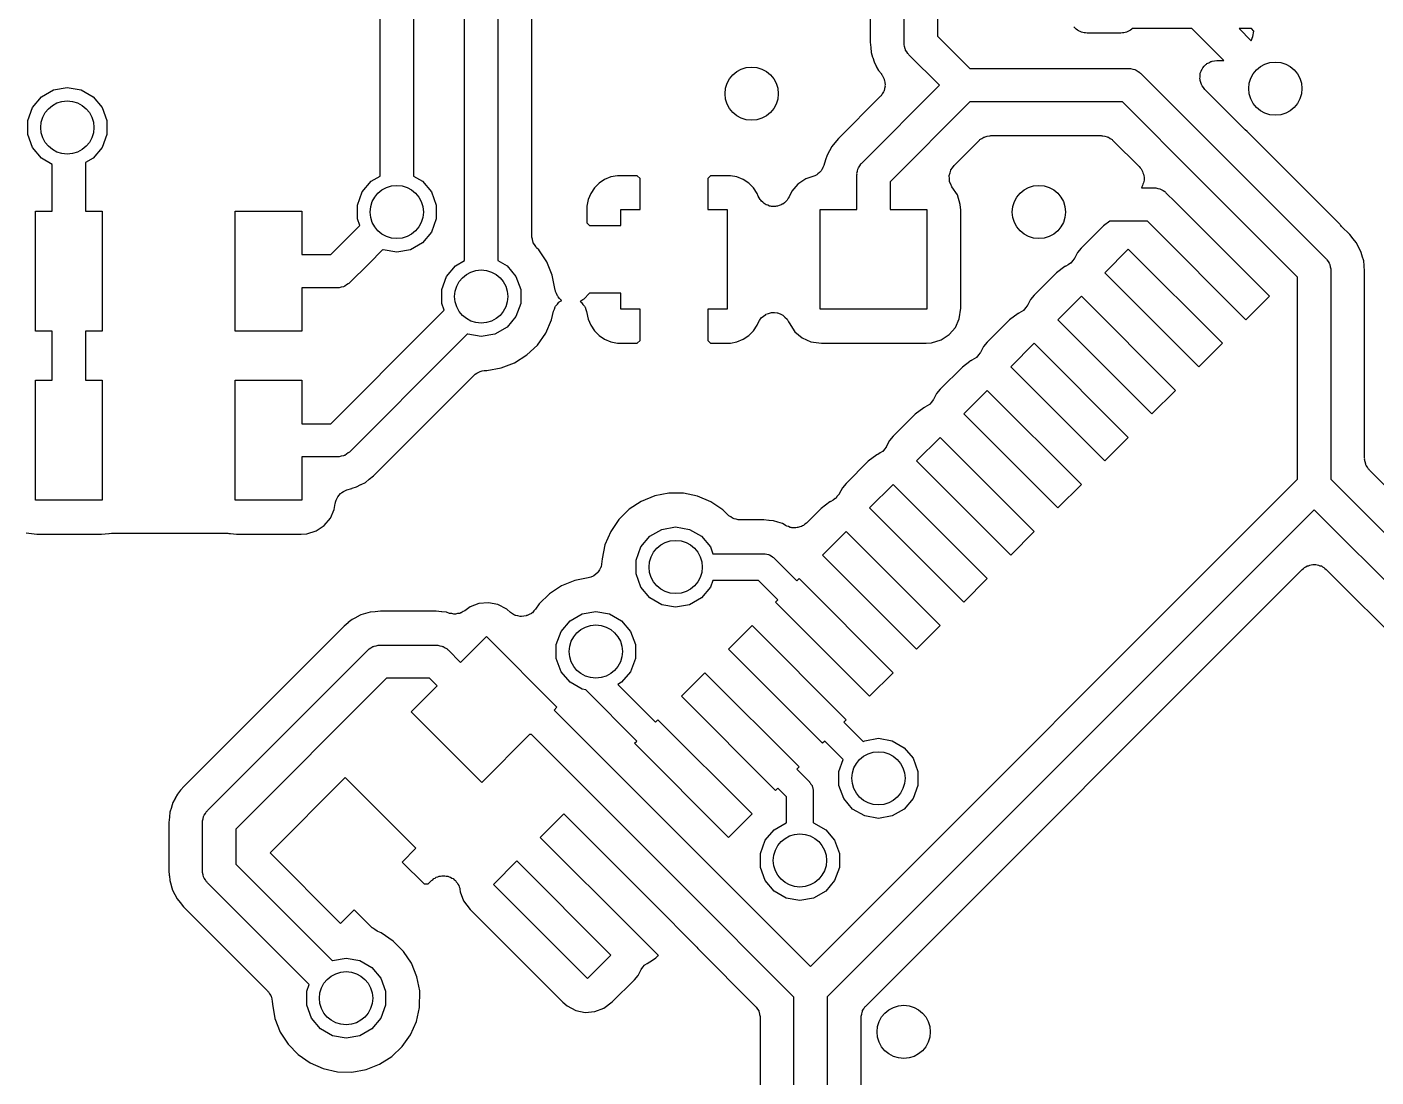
# Model space of a CAD drawing. Extents: x 100.3 to 129.7, y -169.7 to -100.3.
# Drawn here: x 110.76 to 120.9, y -129.74 to -121.85 of the extents above; entities that cross this region are included whole.
import ezdxf

# ---------------------------------------------------------------- set-up
doc = ezdxf.new("R2010")
doc.units = 0
doc.header["$MEASUREMENT"] = 0
doc.layers.add('BLACK', color=7, linetype='CONTINUOUS')

msp = doc.modelspace()

# ---------------------------------------------------------------- linework, layer by layer
at = {"layer": 'Black'}
for p, q in [((114.299, -115.869), (114.299, -123.452)), ((114.553, -123.184), (114.553, -115.876)), ((113.414, -122.817), (113.414, -115.936)), ((113.664, -115.884), (113.664, -122.817)), ((114.049, -123.452), (114.049, -115.921)), ((117.602, -121.324), (117.602, -121.919)), ((117.352, -121.971), (117.352, -121.397)), ((117.097, -121.778), (117.097, -121.965)), ((118.63, -121.853), (118.628, -121.849)), ((118.638, -121.86), (118.63, -121.853)), ((118.645, -121.868), (118.638, -121.86)), ((119.067, -121.863), (119.063, -121.868)), ((119.515, -121.863), (119.067, -121.863)), ((119.754, -122.103), (119.515, -121.863)), ((119.869, -121.863), (119.96, -121.955)), ((119.962, -121.863), (119.869, -121.863)), ((119.981, -121.883), (119.962, -121.863)), ((117.097, -121.965), (117.101, -122.005)), ((117.602, -121.919), (117.846, -122.163)), ((118.655, -121.874), (118.645, -121.868)), ((118.663, -121.881), (118.655, -121.874)), ((118.674, -121.885), (118.663, -121.881)), ((118.684, -121.89), (118.674, -121.885)), ((118.695, -121.892), (118.684, -121.89)), ((118.705, -121.896), (118.695, -121.892)), ((118.716, -121.896), (118.705, -121.896)), ((118.727, -121.898), (118.716, -121.896)), ((118.981, -121.898), (118.727, -121.898)), ((118.992, -121.896), (118.981, -121.898)), ((119.003, -121.896), (118.992, -121.896)), ((119.013, -121.892), (119.003, -121.896)), ((119.024, -121.89), (119.013, -121.892)), ((119.034, -121.885), (119.024, -121.89)), ((119.044, -121.881), (119.034, -121.885)), ((119.053, -121.874), (119.044, -121.881)), ((119.063, -121.868), (119.053, -121.874)), ((119.96, -121.955), (119.973, -121.923)), ((119.973, -121.923), (119.981, -121.883)), ((117.101, -122.005), (117.101, -122.006)), ((117.101, -122.006), (117.102, -122.006)), ((117.102, -122.006), (117.105, -122.043)), ((117.105, -122.043), (117.115, -122.077)), ((117.352, -121.976), (117.352, -121.971)), ((117.352, -121.982), (117.352, -121.976)), ((117.356, -121.998), (117.352, -121.982)), ((117.359, -122.014), (117.356, -121.998)), ((117.362, -122.019), (117.359, -122.014)), ((117.363, -122.024), (117.362, -122.019)), ((117.373, -122.037), (117.363, -122.024)), ((117.381, -122.051), (117.373, -122.037)), ((117.385, -122.055), (117.381, -122.051)), ((117.388, -122.059), (117.385, -122.055)), ((117.617, -122.288), (117.388, -122.059)), ((117.115, -122.077), (117.115, -122.078)), ((117.115, -122.078), (117.116, -122.079)), ((117.116, -122.079), (117.126, -122.113)), ((117.126, -122.113), (117.143, -122.145)), ((117.143, -122.145), (117.143, -122.146)), ((117.143, -122.146), (117.143, -122.147)), ((117.143, -122.147), (117.16, -122.179)), ((117.846, -122.163), (119.044, -122.163)), ((119.044, -122.163), (119.049, -122.164)), ((119.049, -122.164), (119.054, -122.164)), ((119.054, -122.164), (119.07, -122.168)), ((119.07, -122.168), (119.086, -122.171)), ((119.585, -122.182), (119.591, -122.166)), ((119.591, -122.166), (119.594, -122.162)), ((119.594, -122.162), (119.597, -122.157)), ((119.597, -122.157), (119.608, -122.145)), ((119.608, -122.145), (119.619, -122.133)), ((119.619, -122.133), (119.624, -122.13)), ((119.624, -122.13), (119.628, -122.126)), ((119.628, -122.126), (119.643, -122.119)), ((119.643, -122.119), (119.657, -122.111)), ((119.657, -122.111), (119.663, -122.11)), ((119.663, -122.11), (119.668, -122.107)), ((119.668, -122.107), (119.684, -122.106)), ((119.684, -122.106), (119.701, -122.103)), ((119.701, -122.103), (119.754, -122.103)), ((119.754, -122.103), (119.754, -122.103)), ((117.16, -122.179), (117.181, -122.204)), ((117.181, -122.204), (117.183, -122.208)), ((117.183, -122.208), (117.186, -122.212)), ((117.186, -122.212), (117.194, -122.228)), ((117.194, -122.228), (117.202, -122.243)), ((117.202, -122.243), (117.203, -122.247)), ((117.203, -122.247), (117.205, -122.252)), ((117.205, -122.252), (117.207, -122.269)), ((117.207, -122.269), (117.209, -122.286)), ((119.086, -122.171), (119.091, -122.174)), ((119.091, -122.174), (119.096, -122.175)), ((119.096, -122.175), (119.11, -122.185)), ((119.11, -122.185), (119.124, -122.193)), ((119.124, -122.193), (119.127, -122.197)), ((119.127, -122.197), (119.132, -122.2)), ((119.132, -122.2), (119.745, -122.813)), ((119.574, -122.241), (119.576, -122.225)), ((119.576, -122.246), (119.574, -122.241)), ((119.576, -122.208), (119.577, -122.203)), ((119.576, -122.225), (119.576, -122.208)), ((119.576, -122.252), (119.576, -122.246)), ((119.581, -122.268), (119.576, -122.252)), ((119.577, -122.203), (119.578, -122.197)), ((119.578, -122.197), (119.585, -122.182)), ((119.586, -122.284), (119.581, -122.268)), ((110.869, -122.375), (110.96, -122.323)), ((110.96, -122.323), (111.063, -122.305)), ((111.063, -122.305), (111.166, -122.323)), ((111.166, -122.323), (111.257, -122.375)), ((117.033, -122.873), (117.617, -122.288)), ((117.175, -122.37), (117.172, -122.374)), ((117.179, -122.368), (117.175, -122.37)), ((117.187, -122.353), (117.179, -122.368)), ((117.197, -122.338), (117.187, -122.353)), ((117.199, -122.334), (117.197, -122.338)), ((117.201, -122.33), (117.199, -122.334)), ((117.204, -122.312), (117.201, -122.33)), ((117.209, -122.296), (117.204, -122.312)), ((117.209, -122.286), (117.208, -122.291)), ((117.208, -122.291), (117.209, -122.296)), ((119.589, -122.288), (119.586, -122.284)), ((119.591, -122.293), (119.589, -122.288)), ((119.601, -122.306), (119.591, -122.293)), ((119.611, -122.32), (119.601, -122.306)), ((119.908, -122.617), (119.611, -122.32)), ((110.766, -122.554), (110.802, -122.455)), ((110.802, -122.455), (110.869, -122.375)), ((111.257, -122.375), (111.324, -122.455)), ((111.324, -122.455), (111.36, -122.554)), ((117.172, -122.374), (116.858, -122.689)), ((117.846, -122.413), (117.247, -123.013)), ((118.992, -122.413), (117.846, -122.413)), ((119.568, -122.99), (118.992, -122.413)), ((110.766, -122.658), (110.766, -122.554)), ((111.36, -122.554), (111.36, -122.658)), ((110.802, -122.757), (110.766, -122.658)), ((111.36, -122.658), (111.324, -122.757)), ((117.955, -122.678), (117.96, -122.675)), ((117.96, -122.675), (117.976, -122.672)), ((117.976, -122.672), (117.993, -122.668)), ((117.993, -122.668), (117.998, -122.668)), ((117.998, -122.668), (118.004, -122.667)), ((118.004, -122.667), (118.834, -122.667)), ((118.834, -122.667), (118.839, -122.668)), ((118.839, -122.668), (118.845, -122.668)), ((118.845, -122.668), (118.861, -122.672)), ((118.861, -122.672), (118.877, -122.675)), ((118.877, -122.675), (118.882, -122.678)), ((119.912, -122.62), (119.908, -122.617)), ((119.915, -122.624), (119.912, -122.62)), ((119.929, -122.635), (119.915, -122.624)), ((120.626, -123.333), (119.929, -122.635)), ((110.869, -122.837), (110.802, -122.757)), ((111.324, -122.757), (111.257, -122.837)), ((116.808, -122.749), (116.791, -122.781)), ((116.831, -122.721), (116.808, -122.749)), ((116.832, -122.72), (116.831, -122.721)), ((116.858, -122.689), (116.832, -122.72)), ((116.832, -122.72), (116.832, -122.72)), ((117.727, -122.891), (117.914, -122.705)), ((117.914, -122.705), (117.918, -122.701)), ((117.918, -122.701), (117.922, -122.697)), ((117.922, -122.697), (117.936, -122.689)), ((117.936, -122.689), (117.95, -122.679)), ((117.95, -122.679), (117.955, -122.678)), ((118.882, -122.678), (118.888, -122.679)), ((118.888, -122.679), (118.901, -122.689)), ((118.901, -122.689), (118.916, -122.697)), ((118.916, -122.697), (118.919, -122.701)), ((118.919, -122.701), (118.924, -122.705)), ((118.924, -122.705), (119.119, -122.9)), ((110.95, -122.883), (110.869, -122.837)), ((111.257, -122.837), (111.2, -122.869)), ((111.2, -122.869), (111.2, -123.235)), ((113.414, -122.971), (113.414, -122.817)), ((113.664, -122.817), (113.664, -122.971)), ((116.762, -122.85), (116.748, -122.892)), ((116.773, -122.814), (116.762, -122.848)), ((116.762, -122.848), (116.762, -122.849)), ((116.762, -122.849), (116.762, -122.85)), ((116.79, -122.782), (116.773, -122.814)), ((116.791, -122.781), (116.79, -122.782)), ((116.791, -122.781), (116.791, -122.781)), ((117.026, -122.881), (117.03, -122.877)), ((117.03, -122.877), (117.033, -122.873)), ((119.745, -122.813), (120.311, -123.379)), ((110.95, -123.235), (110.95, -122.883)), ((113.346, -123.01), (113.414, -122.971)), ((113.664, -122.971), (113.733, -123.01)), ((115.148, -122.977), (115.101, -122.997)), ((115.197, -122.968), (115.148, -122.977)), ((115.347, -122.968), (115.197, -122.968)), ((115.368, -122.988), (115.347, -122.968)), ((115.896, -122.968), (115.876, -122.988)), ((116.047, -122.968), (115.896, -122.968)), ((116.096, -122.977), (116.047, -122.968)), ((116.142, -122.997), (116.096, -122.977)), ((116.665, -122.975), (116.613, -122.991)), ((116.68, -122.968), (116.665, -122.975)), ((116.695, -122.961), (116.68, -122.968)), ((116.699, -122.958), (116.695, -122.961)), ((116.704, -122.955), (116.699, -122.958)), ((116.715, -122.943), (116.704, -122.955)), ((116.728, -122.932), (116.715, -122.943)), ((116.73, -122.927), (116.728, -122.932)), ((116.734, -122.923), (116.73, -122.927)), ((116.74, -122.907), (116.734, -122.923)), ((116.748, -122.892), (116.74, -122.907)), ((116.997, -122.95), (117.001, -122.934)), ((116.998, -122.955), (116.997, -122.95)), ((116.997, -122.961), (116.998, -122.955)), ((116.997, -123.222), (116.997, -122.961)), ((117.001, -122.934), (117.004, -122.918)), ((117.004, -122.918), (117.007, -122.913)), ((117.007, -122.913), (117.008, -122.908)), ((117.008, -122.908), (117.018, -122.895)), ((117.018, -122.895), (117.026, -122.881)), ((117.691, -122.966), (117.697, -122.947)), ((117.691, -122.968), (117.691, -122.966)), ((117.691, -122.97), (117.691, -122.968)), ((117.692, -122.99), (117.691, -122.97)), ((117.697, -122.947), (117.702, -122.927)), ((117.702, -122.927), (117.703, -122.926)), ((117.703, -122.924), (117.716, -122.908)), ((117.703, -122.926), (117.703, -122.924)), ((117.716, -122.908), (117.727, -122.891)), ((119.119, -122.9), (119.125, -122.909)), ((119.125, -122.909), (119.133, -122.917)), ((119.133, -122.917), (119.138, -122.927)), ((119.138, -122.927), (119.144, -122.936)), ((119.144, -122.936), (119.147, -122.947)), ((119.147, -122.947), (119.152, -122.957)), ((119.152, -122.957), (119.153, -122.968)), ((119.153, -122.968), (119.156, -122.978)), ((119.156, -122.978), (119.155, -122.99)), ((113.279, -123.09), (113.346, -123.01)), ((113.733, -123.01), (113.8, -123.09)), ((115.024, -123.06), (114.997, -123.101)), ((115.06, -123.024), (115.024, -123.06)), ((115.101, -122.997), (115.06, -123.024)), ((115.368, -123.222), (115.368, -122.988)), ((115.876, -122.988), (115.876, -123.222)), ((116.184, -123.024), (116.142, -122.997)), ((116.219, -123.06), (116.184, -123.024)), ((116.247, -123.101), (116.219, -123.06)), ((116.553, -123.031), (116.507, -123.085)), ((116.613, -122.991), (116.553, -123.031)), ((117.247, -123.013), (117.247, -123.222)), ((117.693, -123.01), (117.692, -122.99)), ((117.694, -123.012), (117.693, -123.01)), ((117.694, -123.014), (117.694, -123.012)), ((117.703, -123.032), (117.694, -123.014)), ((117.711, -123.051), (117.703, -123.032)), ((117.752, -123.113), (117.711, -123.051)), ((119.138, -123.052), (119.135, -123.059)), ((119.135, -123.059), (119.232, -123.059)), ((119.144, -123.043), (119.138, -123.052)), ((119.147, -123.032), (119.144, -123.043)), ((119.152, -123.022), (119.147, -123.032)), ((119.153, -123.011), (119.152, -123.022)), ((119.156, -123.001), (119.153, -123.011)), ((119.155, -122.99), (119.156, -123.001)), ((119.232, -123.059), (119.237, -123.06)), ((119.237, -123.06), (119.243, -123.059)), ((119.243, -123.059), (119.259, -123.064)), ((119.259, -123.064), (119.275, -123.067)), ((119.275, -123.067), (119.279, -123.069)), ((119.279, -123.069), (119.285, -123.071)), ((119.285, -123.071), (119.298, -123.08)), ((119.298, -123.08), (119.312, -123.088)), ((120.275, -123.697), (119.568, -122.99)), ((113.243, -123.189), (113.279, -123.09)), ((113.8, -123.09), (113.836, -123.189)), ((114.977, -123.148), (114.968, -123.197)), ((114.997, -123.101), (114.977, -123.148)), ((116.255, -123.122), (116.247, -123.101)), ((116.263, -123.134), (116.255, -123.122)), ((116.27, -123.148), (116.263, -123.134)), ((116.275, -123.153), (116.27, -123.148)), ((116.279, -123.159), (116.275, -123.153)), ((116.291, -123.168), (116.279, -123.159)), ((116.301, -123.178), (116.291, -123.168)), ((116.308, -123.181), (116.301, -123.178)), ((116.314, -123.186), (116.308, -123.181)), ((116.441, -123.181), (116.434, -123.183)), ((116.452, -123.171), (116.441, -123.181)), ((116.464, -123.162), (116.452, -123.171)), ((116.468, -123.156), (116.464, -123.162)), ((116.473, -123.151), (116.468, -123.156)), ((116.48, -123.138), (116.473, -123.151)), ((116.488, -123.126), (116.48, -123.138)), ((116.507, -123.085), (116.488, -123.126)), ((117.774, -123.185), (117.752, -123.113)), ((119.312, -123.088), (119.316, -123.092)), ((119.316, -123.092), (119.32, -123.096)), ((119.32, -123.096), (119.391, -123.166)), ((119.391, -123.166), (120.098, -123.873)), ((110.825, -124.135), (110.825, -123.235)), ((110.825, -123.235), (110.95, -123.235)), ((111.2, -123.235), (111.325, -123.235)), ((111.325, -123.235), (111.325, -124.135)), ((112.325, -124.135), (112.325, -123.235)), ((112.325, -123.235), (112.825, -123.235)), ((112.825, -123.235), (112.825, -123.56)), ((113.243, -123.293), (113.243, -123.189)), ((113.836, -123.189), (113.836, -123.293)), ((114.553, -123.419), (114.553, -123.184)), ((114.968, -123.197), (114.968, -123.322)), ((115.222, -123.343), (115.222, -123.222)), ((115.222, -123.222), (115.368, -123.222)), ((115.876, -123.222), (116.022, -123.222)), ((116.022, -123.222), (116.022, -123.972)), ((116.328, -123.19), (116.314, -123.186)), ((116.341, -123.197), (116.328, -123.19)), ((116.349, -123.197), (116.341, -123.197)), ((116.356, -123.199), (116.349, -123.197)), ((116.371, -123.199), (116.356, -123.199)), ((116.385, -123.2), (116.371, -123.199)), ((116.393, -123.198), (116.385, -123.2)), ((116.4, -123.197), (116.393, -123.198)), ((116.414, -123.192), (116.4, -123.197)), ((116.428, -123.188), (116.414, -123.192)), ((116.434, -123.183), (116.428, -123.188)), ((116.722, -123.972), (116.722, -123.222)), ((116.722, -123.222), (116.997, -123.222)), ((117.247, -123.222), (117.522, -123.222)), ((117.522, -123.222), (117.522, -123.972)), ((117.777, -123.227), (117.774, -123.185)), ((117.777, -123.963), (117.777, -123.227)), ((113.151, -123.453), (113.261, -123.343)), ((113.261, -123.343), (113.243, -123.293)), ((113.836, -123.293), (113.8, -123.392)), ((114.968, -123.322), (114.988, -123.343)), ((114.988, -123.343), (115.222, -123.343)), ((118.85, -123.345), (118.683, -123.512)), ((118.899, -123.309), (118.85, -123.345)), ((119.18, -123.309), (118.899, -123.309)), ((119.214, -123.343), (119.18, -123.309)), ((119.921, -124.05), (119.214, -123.343)), ((120.311, -123.379), (120.522, -123.591)), ((120.629, -123.336), (120.626, -123.333)), ((120.635, -123.342), (120.629, -123.336)), ((120.64, -123.349), (120.635, -123.342)), ((120.702, -123.411), (120.64, -123.349)), ((113.043, -123.56), (113.151, -123.453)), ((113.151, -123.453), (113.151, -123.453)), ((113.733, -123.472), (113.642, -123.524)), ((113.8, -123.392), (113.733, -123.472)), ((114.049, -123.606), (114.049, -123.452)), ((114.299, -123.452), (114.299, -123.606)), ((114.554, -123.424), (114.553, -123.419)), ((114.554, -123.43), (114.554, -123.424)), ((114.558, -123.446), (114.554, -123.43)), ((114.561, -123.462), (114.558, -123.446)), ((114.564, -123.467), (114.561, -123.462)), ((114.565, -123.472), (114.564, -123.467)), ((114.575, -123.486), (114.565, -123.472)), ((114.583, -123.501), (114.575, -123.486)), ((120.727, -123.442), (120.702, -123.411)), ((120.728, -123.443), (120.727, -123.442)), ((120.727, -123.442), (120.727, -123.442)), ((120.75, -123.471), (120.728, -123.443)), ((120.767, -123.503), (120.75, -123.471)), ((112.825, -123.56), (113.043, -123.56)), ((113.434, -123.523), (113.328, -123.629)), ((113.437, -123.524), (113.434, -123.523)), ((113.539, -123.542), (113.437, -123.524)), ((113.642, -123.524), (113.539, -123.542)), ((114.587, -123.504), (114.583, -123.501)), ((114.59, -123.509), (114.587, -123.504)), ((114.606, -123.524), (114.59, -123.509)), ((114.666, -123.615), (114.606, -123.524)), ((118.656, -123.544), (118.632, -123.589)), ((118.683, -123.512), (118.656, -123.544)), ((118.861, -123.697), (119.037, -123.52)), ((119.037, -123.52), (119.745, -124.227)), ((120.768, -123.504), (120.767, -123.503)), ((120.785, -123.537), (120.768, -123.504)), ((120.768, -123.504), (120.768, -123.504)), ((120.795, -123.571), (120.785, -123.537)), ((120.795, -123.572), (120.795, -123.571)), ((120.795, -123.573), (120.795, -123.572)), ((120.806, -123.607), (120.795, -123.573)), ((113.328, -123.629), (113.183, -123.774)), ((113.328, -123.629), (113.328, -123.629)), ((113.914, -123.725), (113.981, -123.645)), ((113.981, -123.645), (114.049, -123.606)), ((114.299, -123.606), (114.368, -123.645)), ((114.368, -123.645), (114.435, -123.725)), ((114.707, -123.715), (114.666, -123.615)), ((118.561, -123.65), (118.497, -123.699)), ((118.565, -123.649), (118.561, -123.65)), ((118.566, -123.648), (118.565, -123.649)), ((118.568, -123.648), (118.566, -123.648)), ((118.585, -123.637), (118.568, -123.648)), ((118.603, -123.626), (118.585, -123.637)), ((118.604, -123.625), (118.603, -123.626)), ((118.605, -123.624), (118.604, -123.625)), ((118.618, -123.608), (118.605, -123.624)), ((118.631, -123.592), (118.618, -123.608)), ((118.632, -123.589), (118.631, -123.591)), ((118.631, -123.591), (118.631, -123.592)), ((120.522, -123.591), (120.526, -123.595)), ((120.526, -123.595), (120.53, -123.599)), ((120.53, -123.599), (120.538, -123.613)), ((120.538, -123.613), (120.547, -123.626)), ((120.547, -123.626), (120.549, -123.631)), ((120.549, -123.631), (120.551, -123.636)), ((120.551, -123.636), (120.554, -123.652)), ((120.554, -123.652), (120.559, -123.668)), ((120.559, -123.668), (120.558, -123.674)), ((120.558, -123.674), (120.559, -123.679)), ((120.559, -123.679), (120.559, -125.248)), ((120.809, -123.643), (120.806, -123.607)), ((120.809, -123.644), (120.809, -123.643)), ((120.809, -123.645), (120.809, -123.644)), ((120.813, -123.685), (120.809, -123.645)), ((120.813, -125.09), (120.813, -123.685)), ((113.161, -123.789), (113.148, -123.799)), ((113.175, -123.781), (113.161, -123.789)), ((113.179, -123.777), (113.175, -123.781)), ((113.183, -123.774), (113.179, -123.777)), ((113.878, -123.824), (113.914, -123.725)), ((114.435, -123.725), (114.471, -123.824)), ((114.73, -123.829), (114.707, -123.715)), ((118.497, -123.699), (118.33, -123.866)), ((119.568, -124.404), (118.861, -123.697)), ((120.309, -123.731), (120.275, -123.697)), ((120.309, -125.248), (120.309, -123.731)), ((113.095, -123.81), (112.825, -123.81)), ((112.825, -123.81), (112.825, -124.135)), ((113.1, -123.81), (113.095, -123.81)), ((113.106, -123.81), (113.1, -123.81)), ((113.122, -123.806), (113.106, -123.81)), ((113.138, -123.803), (113.122, -123.806)), ((113.143, -123.8), (113.138, -123.803)), ((113.148, -123.799), (113.143, -123.8)), ((113.878, -123.928), (113.878, -123.824)), ((114.471, -123.824), (114.471, -123.928)), ((114.732, -123.833), (114.73, -123.829)), ((114.732, -123.838), (114.732, -123.833)), ((114.74, -123.854), (114.732, -123.838)), ((114.746, -123.871), (114.74, -123.854)), ((114.749, -123.874), (114.746, -123.871)), ((114.751, -123.878), (114.749, -123.874)), ((114.763, -123.89), (114.751, -123.878)), ((114.775, -123.904), (114.763, -123.89)), ((114.988, -123.851), (114.944, -123.895)), ((115.222, -123.851), (114.988, -123.851)), ((115.222, -123.972), (115.222, -123.851)), ((118.33, -123.866), (118.303, -123.897)), ((118.507, -124.05), (118.684, -123.873)), ((118.684, -123.873), (119.391, -124.581)), ((120.098, -123.873), (119.921, -124.05)), ((113.786, -124.088), (113.896, -123.978)), ((113.896, -123.978), (113.878, -123.928)), ((114.471, -123.928), (114.435, -124.027)), ((114.703, -124.052), (114.718, -123.986)), ((114.718, -123.986), (114.725, -123.97)), ((114.725, -123.97), (114.73, -123.953)), ((114.73, -123.953), (114.733, -123.949)), ((114.733, -123.949), (114.735, -123.945)), ((114.735, -123.945), (114.747, -123.932)), ((114.747, -123.932), (114.758, -123.918)), ((114.758, -123.918), (114.762, -123.916)), ((114.762, -123.916), (114.765, -123.913)), ((114.765, -123.913), (114.779, -123.906)), ((114.779, -123.906), (114.775, -123.904)), ((114.923, -123.91), (114.918, -123.913)), ((114.918, -123.913), (114.921, -123.915)), ((114.921, -123.915), (114.924, -123.918)), ((114.938, -123.9), (114.923, -123.91)), ((114.924, -123.918), (114.928, -123.921)), ((114.928, -123.921), (114.938, -123.935)), ((114.941, -123.897), (114.938, -123.9)), ((114.938, -123.935), (114.95, -123.948)), ((114.944, -123.895), (114.941, -123.897)), ((114.95, -123.948), (114.952, -123.952)), ((114.952, -123.952), (114.955, -123.956)), ((114.955, -123.956), (114.96, -123.973)), ((114.96, -123.973), (114.966, -123.989)), ((114.966, -123.989), (114.977, -124.046)), ((115.368, -123.972), (115.222, -123.972)), ((115.368, -124.205), (115.368, -123.972)), ((116.022, -123.972), (115.876, -123.972)), ((115.876, -123.972), (115.876, -124.205)), ((117.522, -123.972), (116.722, -123.972)), ((117.766, -124.043), (117.777, -123.963)), ((118.232, -123.99), (118.214, -124.001)), ((118.249, -123.98), (118.232, -123.99)), ((118.25, -123.979), (118.249, -123.98)), ((118.252, -123.978), (118.25, -123.979)), ((118.264, -123.962), (118.252, -123.978)), ((118.277, -123.946), (118.264, -123.962)), ((118.278, -123.944), (118.277, -123.946)), ((118.279, -123.943), (118.278, -123.944)), ((118.303, -123.897), (118.279, -123.943)), ((113.043, -124.831), (113.786, -124.088)), ((114.435, -124.027), (114.368, -124.107)), ((114.659, -124.151), (114.703, -124.052)), ((114.977, -124.046), (114.997, -124.092)), ((114.997, -124.092), (115.024, -124.134)), ((116.219, -124.134), (116.247, -124.092)), ((116.247, -124.092), (116.254, -124.074)), ((116.254, -124.073), (116.266, -124.055)), ((116.254, -124.074), (116.254, -124.073)), ((116.254, -124.074), (116.254, -124.074)), ((116.266, -124.055), (116.278, -124.037)), ((116.278, -124.036), (116.296, -124.023)), ((116.278, -124.037), (116.278, -124.036)), ((116.278, -124.036), (116.278, -124.036)), ((116.296, -124.023), (116.313, -124.01)), ((116.313, -124.009), (116.334, -124.003)), ((116.313, -124.01), (116.313, -124.009)), ((116.313, -124.01), (116.313, -124.01)), ((116.334, -124.003), (116.355, -123.997)), ((116.355, -123.997), (116.356, -123.996)), ((116.355, -123.997), (116.355, -123.997)), ((116.356, -123.996), (116.377, -123.997)), ((116.377, -123.997), (116.399, -123.998)), ((116.399, -123.998), (116.399, -123.999)), ((116.399, -123.999), (116.4, -123.999)), ((116.4, -123.999), (116.42, -124.007)), ((116.42, -124.007), (116.44, -124.015)), ((116.44, -124.015), (116.44, -124.016)), ((116.44, -124.016), (116.44, -124.016)), ((116.44, -124.016), (116.456, -124.031)), ((116.456, -124.031), (116.472, -124.045)), ((116.472, -124.045), (116.472, -124.045)), ((116.472, -124.045), (116.473, -124.046)), ((116.473, -124.046), (116.483, -124.065)), ((116.483, -124.065), (116.488, -124.074)), ((116.488, -124.074), (116.531, -124.14)), ((117.737, -124.108), (117.766, -124.043)), ((118.143, -124.052), (117.976, -124.219)), ((118.208, -124.004), (118.143, -124.052)), ((118.211, -124.003), (118.208, -124.004)), ((118.213, -124.002), (118.211, -124.003)), ((118.214, -124.001), (118.213, -124.002)), ((119.214, -124.757), (118.507, -124.05)), ((110.95, -124.135), (110.825, -124.135)), ((110.95, -124.505), (110.95, -124.135)), ((111.325, -124.135), (111.2, -124.135)), ((111.2, -124.135), (111.2, -124.505)), ((112.825, -124.135), (112.325, -124.135)), ((114.069, -124.158), (113.963, -124.264)), ((114.072, -124.159), (114.069, -124.158)), ((114.174, -124.177), (114.072, -124.159)), ((114.277, -124.159), (114.174, -124.177)), ((114.368, -124.107), (114.277, -124.159)), ((114.596, -124.24), (114.659, -124.151)), ((115.024, -124.134), (115.06, -124.169)), ((115.06, -124.169), (115.101, -124.197)), ((116.142, -124.197), (116.184, -124.169)), ((116.184, -124.169), (116.219, -124.134)), ((116.531, -124.14), (116.585, -124.187)), ((116.585, -124.187), (116.651, -124.216)), ((117.63, -124.202), (117.69, -124.162)), ((117.69, -124.162), (117.737, -124.108)), ((113.963, -124.264), (113.183, -125.044)), ((114.517, -124.315), (114.596, -124.24)), ((115.101, -124.197), (115.148, -124.216)), ((115.148, -124.216), (115.197, -124.226)), ((115.197, -124.226), (115.347, -124.226)), ((115.347, -124.226), (115.368, -124.205)), ((115.876, -124.205), (115.896, -124.226)), ((115.896, -124.226), (116.047, -124.226)), ((116.047, -124.226), (116.096, -124.216)), ((116.096, -124.216), (116.142, -124.197)), ((116.651, -124.216), (116.731, -124.227)), ((116.731, -124.227), (117.517, -124.227)), ((117.517, -124.227), (117.558, -124.224)), ((117.558, -124.224), (117.63, -124.202)), ((117.925, -124.297), (117.924, -124.298)), ((117.924, -124.298), (117.924, -124.299)), ((117.949, -124.251), (117.925, -124.297)), ((117.976, -124.219), (117.949, -124.251)), ((118.154, -124.404), (118.33, -124.227)), ((118.33, -124.227), (119.037, -124.934)), ((119.745, -124.227), (119.568, -124.404)), ((114.324, -124.412), (114.425, -124.373)), ((114.425, -124.373), (114.517, -124.315)), ((117.846, -124.363), (117.79, -124.406)), ((117.849, -124.36), (117.846, -124.363)), ((117.853, -124.359), (117.849, -124.36)), ((117.854, -124.358), (117.853, -124.359)), ((117.858, -124.356), (117.854, -124.358)), ((117.859, -124.355), (117.858, -124.356)), ((117.861, -124.355), (117.859, -124.355)), ((117.878, -124.344), (117.861, -124.355)), ((117.896, -124.334), (117.878, -124.344)), ((117.897, -124.332), (117.896, -124.334)), ((117.898, -124.331), (117.897, -124.332)), ((117.911, -124.315), (117.898, -124.331)), ((117.924, -124.299), (117.911, -124.315)), ((113.363, -125.223), (114.118, -124.468)), ((114.118, -124.468), (114.124, -124.464)), ((114.124, -124.464), (114.129, -124.459)), ((114.129, -124.459), (114.142, -124.452)), ((114.142, -124.452), (114.155, -124.443)), ((114.155, -124.443), (114.161, -124.441)), ((114.161, -124.441), (114.167, -124.438)), ((114.167, -124.438), (114.182, -124.435)), ((114.182, -124.435), (114.197, -124.431)), ((114.197, -124.431), (114.204, -124.432)), ((114.204, -124.432), (114.211, -124.431)), ((114.211, -124.431), (114.217, -124.431)), ((114.217, -124.431), (114.324, -124.412)), ((117.79, -124.406), (117.623, -124.573)), ((118.861, -125.111), (118.154, -124.404)), ((110.825, -125.405), (110.825, -124.505)), ((110.825, -124.505), (110.95, -124.505)), ((111.2, -124.505), (111.325, -124.505)), ((111.325, -124.505), (111.325, -125.405)), ((112.325, -125.405), (112.325, -124.505)), ((112.325, -124.505), (112.825, -124.505)), ((112.825, -124.505), (112.825, -124.831)), ((117.623, -124.573), (117.596, -124.605)), ((117.8, -124.757), (117.977, -124.581)), ((117.977, -124.581), (118.684, -125.288)), ((119.391, -124.581), (119.214, -124.757)), ((117.525, -124.698), (117.507, -124.708)), ((117.542, -124.687), (117.525, -124.698)), ((117.543, -124.686), (117.542, -124.687)), ((117.545, -124.685), (117.543, -124.686)), ((117.557, -124.669), (117.545, -124.685)), ((117.57, -124.653), (117.557, -124.669)), ((117.571, -124.651), (117.57, -124.653)), ((117.572, -124.65), (117.571, -124.651)), ((117.596, -124.605), (117.572, -124.65)), ((117.436, -124.76), (117.269, -124.926)), ((117.501, -124.711), (117.436, -124.76)), ((117.504, -124.71), (117.501, -124.711)), ((117.506, -124.709), (117.504, -124.71)), ((117.507, -124.708), (117.506, -124.709)), ((118.507, -125.464), (117.8, -124.757)), ((112.825, -124.831), (113.043, -124.831)), ((117.217, -125.007), (117.204, -125.022)), ((117.218, -125.004), (117.217, -125.005)), ((117.217, -125.005), (117.217, -125.007)), ((117.242, -124.958), (117.218, -125.004)), ((117.269, -124.926), (117.242, -124.958)), ((117.446, -125.111), (117.623, -124.934)), ((117.623, -124.934), (118.33, -125.641)), ((119.037, -124.934), (118.861, -125.111)), ((113.095, -125.081), (112.825, -125.081)), ((112.825, -125.081), (112.825, -125.405)), ((113.1, -125.08), (113.095, -125.081)), ((113.106, -125.08), (113.1, -125.08)), ((113.122, -125.076), (113.106, -125.08)), ((113.138, -125.073), (113.122, -125.076)), ((113.143, -125.07), (113.138, -125.073)), ((113.148, -125.069), (113.143, -125.07)), ((113.161, -125.059), (113.148, -125.069)), ((113.175, -125.051), (113.161, -125.059)), ((113.179, -125.047), (113.175, -125.051)), ((113.183, -125.044), (113.179, -125.047)), ((117.147, -125.065), (117.082, -125.113)), ((117.151, -125.063), (117.147, -125.065)), ((117.152, -125.062), (117.151, -125.063)), ((117.154, -125.062), (117.152, -125.062)), ((117.171, -125.051), (117.154, -125.062)), ((117.189, -125.041), (117.171, -125.051)), ((117.19, -125.039), (117.189, -125.041)), ((117.191, -125.039), (117.19, -125.039)), ((117.204, -125.022), (117.191, -125.039)), ((120.814, -125.096), (120.813, -125.09)), ((120.813, -125.101), (120.814, -125.096)), ((120.818, -125.117), (120.813, -125.101)), ((117.082, -125.113), (116.916, -125.28)), ((118.154, -125.818), (117.446, -125.111)), ((120.821, -125.134), (120.818, -125.117)), ((120.823, -125.139), (120.821, -125.134)), ((120.825, -125.144), (120.823, -125.139)), ((120.834, -125.158), (120.825, -125.144)), ((120.843, -125.172), (120.834, -125.158)), ((120.847, -125.176), (120.843, -125.172)), ((120.85, -125.18), (120.847, -125.176)), ((124.236, -128.566), (120.85, -125.18)), ((113.203, -125.316), (113.237, -125.306)), ((113.237, -125.306), (113.269, -125.289)), ((113.269, -125.289), (113.27, -125.289)), ((113.27, -125.289), (113.271, -125.289)), ((113.271, -125.289), (113.303, -125.272)), ((113.303, -125.272), (113.331, -125.249)), ((113.331, -125.249), (113.332, -125.249)), ((113.332, -125.248), (113.363, -125.223)), ((113.332, -125.249), (113.332, -125.248)), ((116.648, -128.909), (120.309, -125.248)), ((116.916, -125.28), (116.889, -125.312)), ((117.093, -125.464), (117.27, -125.288)), ((117.27, -125.288), (117.977, -125.995)), ((118.684, -125.288), (118.507, -125.464)), ((120.559, -125.248), (124.168, -128.857)), ((111.325, -125.405), (110.825, -125.405)), ((112.825, -125.405), (112.325, -125.405)), ((113.078, -125.42), (113.084, -125.405)), ((113.084, -125.405), (113.09, -125.39)), ((113.09, -125.39), (113.093, -125.385)), ((113.093, -125.385), (113.095, -125.38)), ((113.095, -125.38), (113.107, -125.368)), ((113.107, -125.368), (113.117, -125.355)), ((113.117, -125.355), (113.122, -125.352)), ((113.122, -125.352), (113.126, -125.348)), ((113.126, -125.348), (113.14, -125.34)), ((113.14, -125.34), (113.154, -125.332)), ((113.154, -125.332), (113.16, -125.33)), ((113.16, -125.33), (113.165, -125.328)), ((113.165, -125.328), (113.201, -125.317)), ((113.201, -125.317), (113.202, -125.317)), ((113.202, -125.317), (113.203, -125.316)), ((115.478, -125.374), (115.377, -125.415)), ((115.585, -125.354), (115.478, -125.374)), ((115.693, -125.354), (115.585, -125.354)), ((115.8, -125.376), (115.693, -125.354)), ((115.9, -125.418), (115.8, -125.376)), ((116.818, -125.405), (116.8, -125.416)), ((116.835, -125.394), (116.818, -125.405)), ((116.836, -125.393), (116.835, -125.394)), ((116.838, -125.392), (116.836, -125.393)), ((116.85, -125.376), (116.838, -125.392)), ((116.863, -125.36), (116.85, -125.376)), ((116.864, -125.359), (116.863, -125.36)), ((116.865, -125.357), (116.864, -125.359)), ((116.889, -125.312), (116.865, -125.357)), ((113.04, -125.542), (113.069, -125.476)), ((113.069, -125.476), (113.076, -125.431)), ((113.076, -125.431), (113.078, -125.426)), ((113.078, -125.426), (113.078, -125.42)), ((115.286, -125.474), (115.209, -125.55)), ((115.377, -125.415), (115.286, -125.474)), ((115.99, -125.479), (115.9, -125.418)), ((116.027, -125.516), (115.99, -125.479)), ((116.729, -125.467), (116.618, -125.578)), ((116.793, -125.418), (116.729, -125.467)), ((120.434, -125.477), (116.774, -129.136)), ((116.797, -125.417), (116.793, -125.418)), ((116.799, -125.416), (116.797, -125.417)), ((116.8, -125.416), (116.799, -125.416)), ((117.8, -126.172), (117.093, -125.464)), ((124.028, -129.071), (120.434, -125.477)), ((112.934, -125.636), (112.994, -125.596)), ((112.994, -125.596), (113.04, -125.542)), ((115.209, -125.55), (115.147, -125.64)), ((115.532, -125.625), (115.635, -125.607)), ((115.635, -125.607), (115.738, -125.625)), ((116.032, -125.52), (116.027, -125.516)), ((116.035, -125.524), (116.032, -125.52)), ((116.05, -125.532), (116.035, -125.524)), ((116.063, -125.542), (116.05, -125.532)), ((116.069, -125.543), (116.063, -125.542)), ((116.074, -125.546), (116.069, -125.543)), ((116.09, -125.549), (116.074, -125.546)), ((116.106, -125.553), (116.09, -125.549)), ((116.111, -125.553), (116.106, -125.553)), ((116.117, -125.554), (116.111, -125.553)), ((116.298, -125.554), (116.117, -125.554)), ((116.336, -125.558), (116.298, -125.554)), ((116.337, -125.558), (116.336, -125.558)), ((116.336, -125.558), (116.336, -125.558)), ((116.371, -125.562), (116.337, -125.558)), ((116.403, -125.572), (116.371, -125.562)), ((116.404, -125.572), (116.403, -125.572)), ((116.437, -125.582), (116.404, -125.572)), ((116.404, -125.572), (116.404, -125.572)), ((116.466, -125.599), (116.437, -125.582)), ((116.467, -125.599), (116.466, -125.599)), ((116.468, -125.6), (116.467, -125.599)), ((116.467, -125.599), (116.467, -125.599)), ((116.482, -125.604), (116.468, -125.6)), ((116.495, -125.61), (116.482, -125.604)), ((116.503, -125.611), (116.495, -125.61)), ((116.508, -125.613), (116.503, -125.611)), ((116.51, -125.613), (116.508, -125.613)), ((116.508, -125.613), (116.508, -125.613)), ((116.525, -125.613), (116.51, -125.613)), ((116.539, -125.614), (116.525, -125.613)), ((116.547, -125.612), (116.539, -125.614)), ((116.554, -125.612), (116.547, -125.612)), ((116.568, -125.607), (116.554, -125.612)), ((116.582, -125.603), (116.568, -125.607)), ((116.588, -125.598), (116.582, -125.603)), ((116.595, -125.596), (116.588, -125.598)), ((116.606, -125.586), (116.595, -125.596)), ((116.618, -125.578), (116.606, -125.586)), ((110.754, -125.65), (110.834, -125.661)), ((110.834, -125.661), (111.32, -125.661)), ((111.32, -125.661), (111.376, -125.657)), ((111.376, -125.657), (111.377, -125.657)), ((111.377, -125.657), (111.394, -125.654)), ((111.394, -125.654), (112.269, -125.654)), ((112.269, -125.654), (112.277, -125.655)), ((112.277, -125.655), (112.289, -125.655)), ((112.289, -125.655), (112.334, -125.661)), ((112.334, -125.661), (112.82, -125.661)), ((112.82, -125.661), (112.862, -125.658)), ((112.862, -125.658), (112.934, -125.636)), ((115.147, -125.64), (115.104, -125.74)), ((115.374, -125.757), (115.441, -125.677)), ((115.441, -125.677), (115.532, -125.625)), ((115.738, -125.625), (115.829, -125.677)), ((115.829, -125.677), (115.896, -125.757)), ((116.739, -125.818), (116.916, -125.641)), ((116.916, -125.641), (117.623, -126.348)), ((118.33, -125.641), (118.154, -125.818)), ((115.104, -125.74), (115.082, -125.846)), ((115.338, -125.856), (115.374, -125.757)), ((115.896, -125.757), (115.914, -125.808)), ((115.914, -125.808), (116.299, -125.808)), ((116.299, -125.808), (116.303, -125.809)), ((116.303, -125.809), (116.308, -125.808)), ((116.308, -125.808), (116.32, -125.812)), ((116.32, -125.812), (116.333, -125.814)), ((116.333, -125.814), (116.337, -125.816)), ((116.337, -125.816), (116.341, -125.817)), ((116.341, -125.817), (116.352, -125.825)), ((117.446, -126.525), (116.739, -125.818)), ((115.073, -125.91), (115.063, -125.928)), ((115.074, -125.908), (115.073, -125.91)), ((115.078, -125.887), (115.074, -125.907)), ((115.074, -125.907), (115.074, -125.908)), ((115.081, -125.867), (115.078, -125.887)), ((115.082, -125.846), (115.081, -125.867)), ((115.338, -125.96), (115.338, -125.856)), ((116.352, -125.825), (116.363, -125.831)), ((116.363, -125.831), (116.366, -125.835)), ((116.366, -125.835), (116.37, -125.837)), ((116.37, -125.837), (116.545, -126.012)), ((120.344, -125.926), (120.353, -125.919)), ((120.353, -125.919), (120.361, -125.912)), ((120.361, -125.912), (120.371, -125.907)), ((120.371, -125.907), (120.38, -125.9)), ((120.38, -125.9), (120.391, -125.898)), ((120.391, -125.898), (120.401, -125.893)), ((120.401, -125.893), (120.412, -125.892)), ((120.412, -125.892), (120.423, -125.889)), ((120.423, -125.889), (120.434, -125.89)), ((120.434, -125.89), (120.445, -125.889)), ((120.445, -125.889), (120.456, -125.892)), ((120.456, -125.892), (120.467, -125.893)), ((120.467, -125.893), (120.477, -125.898)), ((120.477, -125.898), (120.488, -125.9)), ((120.488, -125.9), (120.497, -125.907)), ((120.497, -125.907), (120.507, -125.912)), ((120.507, -125.912), (120.515, -125.919)), ((120.515, -125.919), (120.524, -125.926)), ((114.878, -126.009), (114.777, -126.05)), ((114.978, -125.99), (114.878, -126.009)), ((114.997, -125.983), (114.978, -125.99)), ((115.016, -125.976), (114.997, -125.983)), ((115.018, -125.975), (115.016, -125.976)), ((115.02, -125.974), (115.018, -125.975)), ((115.035, -125.961), (115.02, -125.974)), ((115.051, -125.948), (115.035, -125.961)), ((115.052, -125.946), (115.051, -125.948)), ((115.053, -125.945), (115.052, -125.946)), ((115.063, -125.928), (115.053, -125.945)), ((115.374, -126.059), (115.338, -125.96)), ((115.914, -126.008), (115.896, -126.059)), ((116.258, -126.008), (115.914, -126.008)), ((116.404, -126.154), (116.258, -126.008)), ((116.545, -126.012), (116.563, -125.995)), ((116.563, -125.995), (117.27, -126.702)), ((117.066, -129.204), (120.344, -125.926)), ((117.977, -125.995), (117.8, -126.172)), ((120.524, -125.926), (123.844, -129.246)), ((114.686, -126.109), (114.609, -126.185)), ((114.777, -126.05), (114.686, -126.109)), ((115.441, -126.139), (115.374, -126.059)), ((115.896, -126.059), (115.829, -126.139)), ((114.09, -126.207), (114.051, -126.236)), ((114.157, -126.181), (114.09, -126.207)), ((114.229, -126.176), (114.157, -126.181)), ((114.299, -126.19), (114.229, -126.176)), ((114.366, -126.225), (114.299, -126.19)), ((114.609, -126.185), (114.581, -126.225)), ((115.532, -126.191), (115.441, -126.139)), ((115.635, -126.209), (115.532, -126.191)), ((115.738, -126.191), (115.635, -126.209)), ((115.829, -126.139), (115.738, -126.191)), ((116.386, -126.172), (116.404, -126.154)), ((117.093, -126.879), (116.386, -126.172)), ((113.175, -126.325), (113.174, -126.326)), ((113.203, -126.303), (113.175, -126.325)), ((113.235, -126.286), (113.203, -126.303)), ((113.236, -126.285), (113.235, -126.286)), ((113.237, -126.285), (113.236, -126.285)), ((113.269, -126.268), (113.237, -126.285)), ((113.303, -126.258), (113.269, -126.268)), ((113.304, -126.258), (113.303, -126.258)), ((113.305, -126.258), (113.304, -126.258)), ((113.339, -126.247), (113.305, -126.258)), ((113.376, -126.244), (113.339, -126.247)), ((113.377, -126.244), (113.376, -126.244)), ((113.376, -126.244), (113.376, -126.244)), ((113.417, -126.24), (113.377, -126.244)), ((113.836, -126.24), (113.417, -126.24)), ((113.876, -126.244), (113.836, -126.24)), ((113.836, -126.24), (113.836, -126.24)), ((113.877, -126.244), (113.876, -126.244)), ((113.877, -126.245), (113.877, -126.244)), ((113.913, -126.248), (113.877, -126.245)), ((113.936, -126.256), (113.913, -126.248)), ((113.952, -126.258), (113.936, -126.256)), ((113.968, -126.261), (113.952, -126.258)), ((113.974, -126.261), (113.968, -126.261)), ((113.98, -126.261), (113.974, -126.261)), ((113.996, -126.258), (113.98, -126.261)), ((114.012, -126.256), (113.996, -126.258)), ((114.017, -126.253), (114.012, -126.256)), ((114.023, -126.252), (114.017, -126.253)), ((114.037, -126.243), (114.023, -126.252)), ((114.051, -126.236), (114.037, -126.243)), ((114.394, -126.25), (114.366, -126.225)), ((114.41, -126.259), (114.394, -126.25)), ((114.424, -126.269), (114.41, -126.259)), ((114.429, -126.27), (114.424, -126.269)), ((114.432, -126.272), (114.429, -126.27)), ((114.45, -126.275), (114.432, -126.272)), ((114.467, -126.28), (114.45, -126.275)), ((114.471, -126.279), (114.467, -126.28)), ((114.476, -126.28), (114.471, -126.279)), ((114.493, -126.277), (114.476, -126.28)), ((114.511, -126.275), (114.493, -126.277)), ((114.515, -126.273), (114.511, -126.275)), ((114.519, -126.273), (114.515, -126.273)), ((114.535, -126.264), (114.519, -126.273)), ((114.551, -126.256), (114.535, -126.264)), ((114.554, -126.253), (114.551, -126.256)), ((114.558, -126.251), (114.554, -126.253)), ((114.569, -126.237), (114.558, -126.251)), ((114.581, -126.225), (114.569, -126.237)), ((114.774, -126.392), (114.841, -126.312)), ((114.841, -126.312), (114.932, -126.26)), ((114.932, -126.26), (115.035, -126.242)), ((115.035, -126.242), (115.138, -126.26)), ((115.138, -126.26), (115.229, -126.312)), ((115.229, -126.312), (115.296, -126.392)), ((113.143, -126.351), (111.941, -127.553)), ((113.174, -126.326), (113.143, -126.351)), ((113.143, -126.351), (113.143, -126.351)), ((113.174, -126.326), (113.174, -126.326)), ((114.738, -126.491), (114.774, -126.392)), ((115.296, -126.392), (115.332, -126.491)), ((116.032, -126.525), (116.209, -126.348)), ((116.209, -126.348), (116.916, -127.055)), ((117.623, -126.348), (117.446, -126.525)), ((113.323, -126.531), (113.327, -126.527)), ((113.327, -126.527), (113.331, -126.523)), ((113.331, -126.523), (113.345, -126.515)), ((113.345, -126.515), (113.358, -126.506)), ((113.358, -126.506), (113.363, -126.504)), ((113.363, -126.504), (113.368, -126.502)), ((113.368, -126.502), (113.384, -126.499)), ((113.384, -126.499), (113.4, -126.494)), ((113.4, -126.494), (113.406, -126.495)), ((113.406, -126.495), (113.411, -126.494)), ((113.411, -126.494), (113.837, -126.494)), ((113.837, -126.494), (113.842, -126.495)), ((113.842, -126.495), (113.848, -126.494)), ((113.848, -126.494), (113.863, -126.499)), ((113.863, -126.499), (113.879, -126.502)), ((113.879, -126.502), (113.884, -126.504)), ((113.884, -126.504), (113.889, -126.506)), ((113.889, -126.506), (113.903, -126.515)), ((113.903, -126.515), (113.917, -126.523)), ((113.917, -126.523), (113.921, -126.527)), ((113.921, -126.527), (113.925, -126.531)), ((114.019, -126.624), (114.213, -126.43)), ((114.213, -126.43), (114.743, -126.96)), ((114.738, -126.595), (114.738, -126.491)), ((115.332, -126.491), (115.332, -126.595)), ((116.739, -127.232), (116.032, -126.525)), ((112.116, -127.737), (113.323, -126.531)), ((113.925, -126.531), (114.019, -126.624)), ((114.774, -126.694), (114.738, -126.595)), ((115.332, -126.595), (115.296, -126.694)), ((114.841, -126.774), (114.774, -126.694)), ((115.296, -126.694), (115.229, -126.774)), ((115.679, -126.879), (115.855, -126.702)), ((115.855, -126.702), (116.563, -127.409)), ((117.27, -126.702), (117.093, -126.879)), ((113.463, -126.744), (112.329, -127.877)), ((113.785, -126.744), (113.463, -126.744)), ((113.647, -126.995), (113.842, -126.801)), ((113.842, -126.801), (113.785, -126.744)), ((114.932, -126.826), (114.841, -126.774)), ((114.96, -126.831), (114.932, -126.826)), ((114.962, -126.832), (114.96, -126.831)), ((114.964, -126.836), (114.962, -126.832)), ((115.229, -126.774), (115.201, -126.79)), ((115.201, -126.79), (115.484, -127.073)), ((115.343, -127.215), (114.964, -126.836)), ((116.386, -127.586), (115.679, -126.879)), ((114.178, -127.526), (113.647, -126.995)), ((114.743, -126.96), (114.721, -126.982)), ((114.721, -126.982), (115.148, -127.409)), ((115.484, -127.073), (115.502, -127.055)), ((115.502, -127.055), (116.209, -127.763)), ((116.916, -127.055), (116.898, -127.073)), ((116.898, -127.073), (117.045, -127.219)), ((114.537, -127.166), (114.178, -127.526)), ((114.552, -127.166), (114.537, -127.166)), ((114.972, -127.586), (114.552, -127.166)), ((115.325, -127.232), (115.343, -127.215)), ((116.032, -127.939), (115.325, -127.232)), ((116.757, -127.215), (116.739, -127.232)), ((116.895, -127.353), (116.757, -127.215)), ((117.045, -127.219), (117.056, -127.213)), ((117.056, -127.213), (117.159, -127.194)), ((117.159, -127.194), (117.262, -127.213)), ((117.262, -127.213), (117.353, -127.265)), ((117.353, -127.265), (117.42, -127.345)), ((115.148, -127.409), (115.855, -128.116)), ((116.563, -127.409), (116.545, -127.427)), ((116.545, -127.427), (116.64, -127.521)), ((116.862, -127.443), (116.895, -127.353)), ((117.42, -127.345), (117.456, -127.443)), ((112.587, -128.056), (113.152, -127.49)), ((113.152, -127.49), (113.683, -128.021)), ((116.64, -127.521), (116.642, -127.525)), ((116.642, -127.525), (116.646, -127.528)), ((116.646, -127.528), (116.652, -127.539)), ((116.652, -127.539), (116.66, -127.55)), ((116.862, -127.548), (116.862, -127.443)), ((117.456, -127.443), (117.456, -127.548)), ((111.891, -127.613), (111.874, -127.645)), ((111.914, -127.585), (111.891, -127.613)), ((111.915, -127.585), (111.914, -127.585)), ((111.941, -127.553), (111.915, -127.584)), ((111.915, -127.584), (111.915, -127.585)), ((115.679, -128.293), (114.972, -127.586)), ((116.404, -127.568), (116.386, -127.586)), ((116.469, -127.634), (116.404, -127.568)), ((116.469, -127.688), (116.469, -127.634)), ((116.66, -127.55), (116.661, -127.554)), ((116.661, -127.554), (116.663, -127.558)), ((116.663, -127.558), (116.665, -127.571)), ((116.665, -127.571), (116.669, -127.583)), ((116.669, -127.583), (116.668, -127.588)), ((116.668, -127.588), (116.669, -127.592)), ((116.669, -127.592), (116.669, -127.688)), ((116.898, -127.646), (116.862, -127.548)), ((117.456, -127.548), (117.42, -127.646)), ((111.845, -127.714), (111.834, -127.749)), ((111.856, -127.678), (111.845, -127.713)), ((111.845, -127.713), (111.845, -127.713)), ((111.845, -127.713), (111.845, -127.714)), ((111.873, -127.646), (111.856, -127.678)), ((111.874, -127.645), (111.873, -127.646)), ((111.873, -127.646), (111.873, -127.646)), ((112.101, -127.759), (112.109, -127.745)), ((112.109, -127.745), (112.113, -127.742)), ((112.113, -127.742), (112.116, -127.737)), ((116.469, -127.828), (116.469, -127.688)), ((116.669, -127.688), (116.669, -127.828)), ((116.965, -127.726), (116.898, -127.646)), ((117.056, -127.778), (116.965, -127.726)), ((117.353, -127.726), (117.262, -127.778)), ((117.42, -127.646), (117.353, -127.726)), ((111.83, -127.786), (111.825, -127.826)), ((111.825, -127.826), (111.825, -127.826)), ((111.825, -127.826), (111.825, -128.186)), ((111.834, -127.749), (111.83, -127.785)), ((111.83, -127.785), (111.83, -127.785)), ((111.83, -127.785), (111.83, -127.786)), ((112.079, -127.825), (112.08, -127.82)), ((112.079, -128.192), (112.079, -127.825)), ((112.08, -127.815), (112.084, -127.799)), ((112.08, -127.82), (112.08, -127.815)), ((112.084, -127.799), (112.087, -127.783)), ((112.087, -127.783), (112.09, -127.778)), ((112.09, -127.778), (112.091, -127.773)), ((112.091, -127.773), (112.101, -127.759)), ((114.618, -127.939), (114.795, -127.763)), ((114.795, -127.763), (115.468, -128.435)), ((116.209, -127.763), (116.032, -127.939)), ((116.375, -127.881), (116.466, -127.829)), ((116.466, -127.829), (116.469, -127.828)), ((116.669, -127.828), (116.672, -127.829)), ((116.672, -127.829), (116.763, -127.881)), ((117.159, -127.797), (117.056, -127.778)), ((117.262, -127.778), (117.159, -127.797)), ((112.329, -127.877), (112.329, -128.141)), ((115.325, -128.646), (114.618, -127.939)), ((116.308, -127.961), (116.375, -127.881)), ((116.763, -127.881), (116.83, -127.961)), ((113.683, -128.021), (113.579, -128.124)), ((116.272, -128.06), (116.308, -127.961)), ((116.83, -127.961), (116.866, -128.06)), ((112.329, -128.141), (113.053, -128.865)), ((113.117, -128.586), (112.587, -128.056)), ((113.579, -128.124), (113.744, -128.289)), ((114.265, -128.293), (114.441, -128.116)), ((114.441, -128.116), (115.148, -128.823)), ((115.855, -128.116), (116.648, -128.909)), ((116.272, -128.164), (116.272, -128.06)), ((116.866, -128.06), (116.866, -128.164)), ((111.825, -128.186), (111.829, -128.227)), ((111.829, -128.227), (111.829, -128.227)), ((111.829, -128.227), (111.83, -128.228)), ((111.83, -128.228), (111.833, -128.264)), ((112.08, -128.198), (112.079, -128.192)), ((112.08, -128.203), (112.08, -128.198)), ((112.084, -128.219), (112.08, -128.203)), ((112.087, -128.235), (112.084, -128.219)), ((112.09, -128.24), (112.087, -128.235)), ((112.091, -128.245), (112.09, -128.24)), ((112.101, -128.259), (112.091, -128.245)), ((113.809, -128.257), (113.817, -128.248)), ((113.817, -128.248), (113.827, -128.244)), ((113.827, -128.244), (113.835, -128.238)), ((113.835, -128.238), (113.847, -128.235)), ((113.847, -128.235), (113.857, -128.23)), ((113.857, -128.23), (113.868, -128.229)), ((113.868, -128.229), (113.878, -128.227)), ((113.878, -128.227), (113.89, -128.228)), ((113.89, -128.228), (113.901, -128.227)), ((113.901, -128.227), (113.911, -128.229)), ((113.911, -128.229), (113.922, -128.23)), ((113.922, -128.23), (113.932, -128.235)), ((113.932, -128.235), (113.944, -128.238)), ((113.944, -128.238), (113.952, -128.245)), ((113.952, -128.245), (113.962, -128.249)), ((113.962, -128.249), (113.97, -128.257)), ((116.308, -128.263), (116.272, -128.164)), ((116.866, -128.164), (116.83, -128.263)), ((111.833, -128.264), (111.843, -128.299)), ((111.843, -128.299), (111.843, -128.299)), ((111.843, -128.299), (111.844, -128.3)), ((111.844, -128.3), (111.854, -128.335)), ((111.854, -128.335), (111.871, -128.367)), ((112.109, -128.273), (112.101, -128.259)), ((112.113, -128.276), (112.109, -128.273)), ((112.116, -128.281), (112.113, -128.276)), ((112.88, -129.045), (112.116, -128.281)), ((113.744, -128.289), (113.774, -128.289)), ((113.774, -128.289), (113.799, -128.263)), ((113.799, -128.263), (113.809, -128.257)), ((113.97, -128.257), (113.98, -128.264)), ((113.98, -128.264), (113.986, -128.273)), ((113.986, -128.273), (113.993, -128.28)), ((113.993, -128.28), (113.998, -128.291)), ((113.998, -128.291), (114.005, -128.3)), ((114.005, -128.3), (114.007, -128.311)), ((114.007, -128.311), (114.012, -128.32)), ((114.012, -128.32), (114.013, -128.332)), ((114.013, -128.332), (114.016, -128.343)), ((114.016, -128.343), (114.016, -128.349)), ((114.016, -128.349), (114.041, -128.416)), ((114.972, -129), (114.265, -128.293)), ((116.524, -129.139), (115.679, -128.293)), ((116.375, -128.343), (116.308, -128.263)), ((116.466, -128.395), (116.375, -128.343)), ((116.763, -128.343), (116.672, -128.395)), ((116.83, -128.263), (116.763, -128.343)), ((111.871, -128.367), (111.871, -128.368)), ((111.871, -128.368), (111.871, -128.368)), ((111.871, -128.368), (111.888, -128.4)), ((111.888, -128.4), (111.911, -128.428)), ((111.911, -128.428), (111.911, -128.429)), ((111.911, -128.429), (111.912, -128.429)), ((111.912, -128.429), (111.937, -128.461)), ((114.041, -128.416), (114.09, -128.48)), ((115.468, -128.435), (115.787, -128.755)), ((116.569, -128.413), (116.466, -128.395)), ((116.672, -128.395), (116.569, -128.413)), ((111.937, -128.461), (112.567, -129.091)), ((113.22, -128.483), (113.117, -128.586)), ((113.355, -128.618), (113.22, -128.483)), ((114.09, -128.48), (114.787, -129.177)), ((113.357, -128.619), (113.355, -128.618)), ((113.359, -128.621), (113.357, -128.619)), ((113.375, -128.632), (113.359, -128.621)), ((113.391, -128.643), (113.375, -128.632)), ((113.394, -128.644), (113.391, -128.643)), ((113.396, -128.645), (113.394, -128.644)), ((113.423, -128.657), (113.396, -128.645)), ((113.513, -128.718), (113.423, -128.657)), ((115.505, -128.826), (115.325, -128.646)), ((113.59, -128.795), (113.513, -128.718)), ((115.787, -128.755), (115.79, -128.759)), ((113.056, -128.864), (113.158, -128.845)), ((113.158, -128.845), (113.261, -128.864)), ((113.65, -128.885), (113.59, -128.795)), ((115.148, -128.823), (114.972, -129)), ((115.445, -128.871), (115.487, -128.844)), ((115.487, -128.844), (115.503, -128.827)), ((115.503, -128.827), (115.505, -128.826)), ((115.503, -128.827), (115.503, -128.827)), ((115.503, -128.827), (115.503, -128.827)), ((115.79, -128.759), (115.794, -128.763)), ((115.794, -128.763), (115.801, -128.774)), ((115.801, -128.774), (116.233, -129.207)), ((113.053, -128.865), (113.056, -128.864)), ((113.261, -128.864), (113.352, -128.916)), ((113.352, -128.916), (113.419, -128.996)), ((113.691, -128.986), (113.65, -128.885)), ((115.353, -128.976), (115.376, -128.932)), ((115.376, -128.932), (115.389, -128.915)), ((115.389, -128.915), (115.402, -128.898)), ((115.402, -128.898), (115.403, -128.897)), ((115.403, -128.897), (115.421, -128.886)), ((115.403, -128.897), (115.403, -128.897)), ((115.421, -128.886), (115.44, -128.874)), ((115.44, -128.874), (115.445, -128.871)), ((112.862, -129.094), (112.88, -129.045)), ((113.419, -128.996), (113.455, -129.094)), ((113.712, -129.091), (113.691, -128.986)), ((115.159, -129.175), (115.326, -129.008)), ((115.326, -129.008), (115.353, -128.976)), ((112.567, -129.091), (112.57, -129.096)), ((112.57, -129.096), (112.575, -129.1)), ((112.575, -129.1), (112.583, -129.114)), ((112.583, -129.114), (112.592, -129.127)), ((112.592, -129.127), (112.594, -129.133)), ((112.594, -129.133), (112.597, -129.139)), ((112.597, -129.139), (112.599, -129.154)), ((112.599, -129.154), (112.603, -129.169)), ((112.862, -129.199), (112.862, -129.094)), ((113.455, -129.094), (113.455, -129.199)), ((113.711, -129.217), (113.712, -129.091)), ((116.524, -131.442), (116.524, -129.139)), ((116.774, -129.136), (116.774, -131.442)), ((112.603, -129.169), (112.603, -129.176)), ((112.603, -129.176), (112.604, -129.182)), ((112.604, -129.182), (112.604, -129.193)), ((112.604, -129.193), (112.623, -129.3)), ((112.898, -129.297), (112.862, -129.199)), ((113.455, -129.199), (113.419, -129.297)), ((113.687, -129.322), (113.711, -129.217)), ((114.787, -129.177), (114.819, -129.204)), ((114.819, -129.204), (114.886, -129.24)), ((114.886, -129.24), (114.956, -129.254)), ((114.956, -129.254), (115.027, -129.248)), ((115.027, -129.248), (115.094, -129.223)), ((115.094, -129.223), (115.159, -129.175)), ((116.233, -129.207), (116.237, -129.211)), ((116.237, -129.211), (116.241, -129.215)), ((116.241, -129.215), (116.249, -129.229)), ((116.249, -129.229), (116.259, -129.243)), ((116.259, -129.243), (116.26, -129.248)), ((116.26, -129.248), (116.263, -129.253)), ((116.263, -129.253), (116.266, -129.269)), ((117.033, -129.267), (117.036, -129.251)), ((117.036, -129.251), (117.039, -129.246)), ((117.039, -129.246), (117.04, -129.24)), ((117.04, -129.24), (117.05, -129.227)), ((117.05, -129.227), (117.058, -129.212)), ((117.058, -129.212), (117.062, -129.209)), ((117.062, -129.209), (117.066, -129.204)), ((112.623, -129.3), (112.663, -129.401)), ((112.965, -129.377), (112.898, -129.297)), ((113.419, -129.297), (113.352, -129.377)), ((113.643, -129.421), (113.687, -129.322)), ((116.266, -129.269), (116.27, -129.285)), ((116.27, -129.285), (116.27, -129.291)), ((116.27, -129.291), (116.27, -129.296)), ((116.27, -129.296), (116.27, -131.284)), ((117.028, -129.294), (117.029, -129.289)), ((117.028, -131.284), (117.028, -129.294)), ((117.029, -129.283), (117.033, -129.267)), ((117.029, -129.289), (117.029, -129.283)), ((112.663, -129.401), (112.722, -129.492)), ((113.056, -129.429), (112.965, -129.377)), ((113.158, -129.448), (113.056, -129.429)), ((113.261, -129.429), (113.158, -129.448)), ((113.352, -129.377), (113.261, -129.429)), ((113.58, -129.51), (113.643, -129.421)), ((112.722, -129.492), (112.798, -129.57)), ((112.798, -129.57), (112.887, -129.632)), ((113.501, -129.585), (113.58, -129.51)), ((112.887, -129.632), (112.986, -129.676)), ((113.308, -129.683), (113.409, -129.643)), ((113.409, -129.643), (113.501, -129.585)), ((112.986, -129.676), (113.093, -129.699)), ((113.093, -129.699), (113.201, -129.702)), ((113.201, -129.702), (113.308, -129.683))]:
    msp.add_line(p, q, dxfattribs=at)
for centre in [(116.206, -122.352), (120.142, -122.314), (111.063, -122.606), (113.539, -123.241), (118.365, -123.241), (114.174, -123.876), (115.635, -125.908), (115.035, -126.543), (117.159, -127.495), (116.569, -128.112), (113.158, -129.147), (117.349, -129.4)]:
    msp.add_circle(centre, 0.2, dxfattribs=at)

doc.saveas('drawing.dxf')
